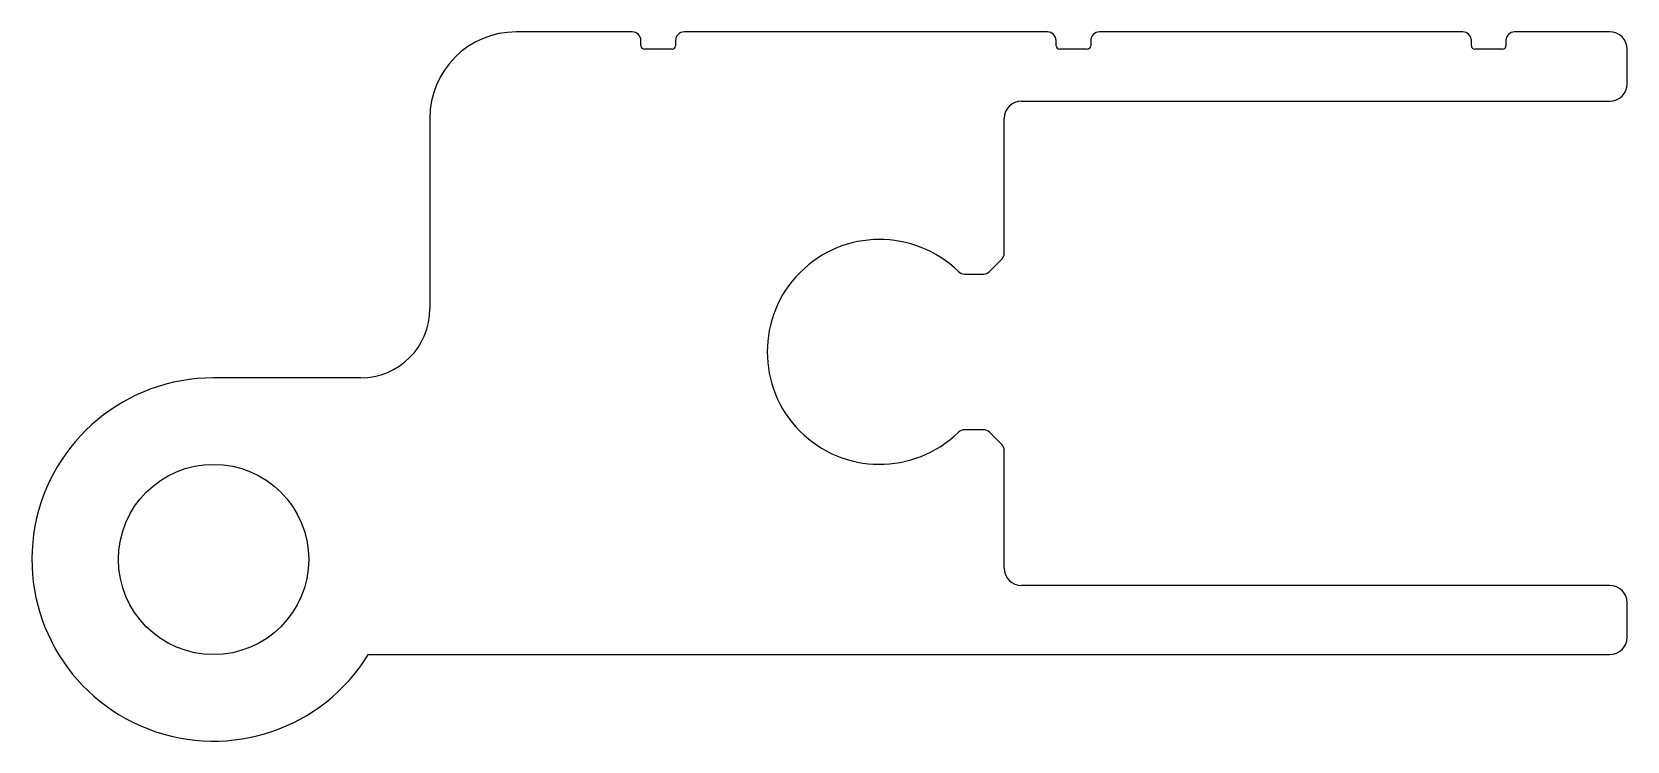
# Model space of a CAD drawing. Extents: x 0.9 to 47, y 1 to 21.5.
import ezdxf

# ---------------------------------------------------------------- set-up
doc = ezdxf.new("R2010")
doc.units = 0
doc.layers.get('0').update_dxf_attribs({"linetype": 'CONTINUOUS'})

msp = doc.modelspace()

# ---------------------------------------------------------------- linework, layer by layer
for p, q in [((18.211, 21.54), (14.861, 21.54)), ((18.461, 21.139), (18.461, 21.29)), ((19.461, 21.29), (19.461, 21.14)), ((30.211, 21.54), (19.711, 21.54)), ((30.461, 21.139), (30.461, 21.29)), ((31.461, 21.29), (31.461, 21.14)), ((42.211, 21.54), (31.711, 21.54)), ((42.461, 21.139), (42.461, 21.29)), ((43.461, 21.29), (43.461, 21.14)), ((46.461, 21.54), (43.711, 21.54)), ((19.362, 21.04), (18.562, 21.04)), ((31.362, 21.04), (30.562, 21.04)), ((43.362, 21.04), (42.562, 21.04)), ((46.961, 20.04), (46.961, 21.04)), ((29.461, 19.54), (46.461, 19.54)), ((12.361, 19.04), (12.361, 13.54)), ((28.961, 15.143), (28.961, 19.04)), ((28.534, 14.613), (28.888, 14.967)), ((27.811, 14.54), (28.358, 14.54)), ((10.361, 11.54), (6.111, 11.54)), ((28.358, 10.04), (27.811, 10.04)), ((28.888, 9.613), (28.534, 9.967)), ((28.961, 6.04), (28.961, 9.436)), ((46.461, 5.54), (29.461, 5.54)), ((46.961, 4.04), (46.961, 5.04)), ((10.583, 3.54), (46.461, 3.54))]:
    msp.add_line(p, q)
msp.add_circle((6.111, 6.29), 2.75)
for centre, radius, start, end in [((14.861, 19.04), 2.5, 90, 180), ((18.211, 21.29), 0.25, 0, 90), ((19.711, 21.29), 0.25, 90, 180), ((30.211, 21.29), 0.25, 0, 90), ((31.711, 21.29), 0.25, 90, 180), ((42.211, 21.29), 0.25, 0, 90), ((43.711, 21.29), 0.25, 90, 180), ((46.461, 21.04), 0.5, 0, 90), ((18.561, 21.14), 0.1, 180.7753, 270.3165), ((19.361, 21.14), 0.1, 270.3165, 0), ((30.561, 21.14), 0.1, 180.7753, 270.3165), ((31.361, 21.14), 0.1, 270.3165, 0), ((42.561, 21.14), 0.1, 180.7753, 270.3165), ((43.361, 21.14), 0.1, 270.3165, 0), ((46.461, 20.04), 0.5, 270, 0), ((29.461, 19.04), 0.5, 90, 180), ((25.361, 12.29), 3.25, 45.5847, 314.4153), ((28.711, 15.143), 0.25, 315, 0), ((27.811, 14.79), 0.25, 225.5847, 270), ((28.358, 14.79), 0.25, 270, 315), ((10.361, 13.54), 2, 270, 0), ((6.111, 6.29), 5.25, 90, 328.4119), ((27.811, 9.79), 0.25, 90, 134.4153), ((28.358, 9.79), 0.25, 45, 90), ((28.711, 9.436), 0.25, 0, 45), ((29.461, 6.04), 0.5, 180, 270), ((46.461, 5.04), 0.5, 0, 90), ((46.461, 4.04), 0.5, 270, 0)]:
    msp.add_arc(centre, radius, start, end)

doc.saveas('drawing.dxf')
